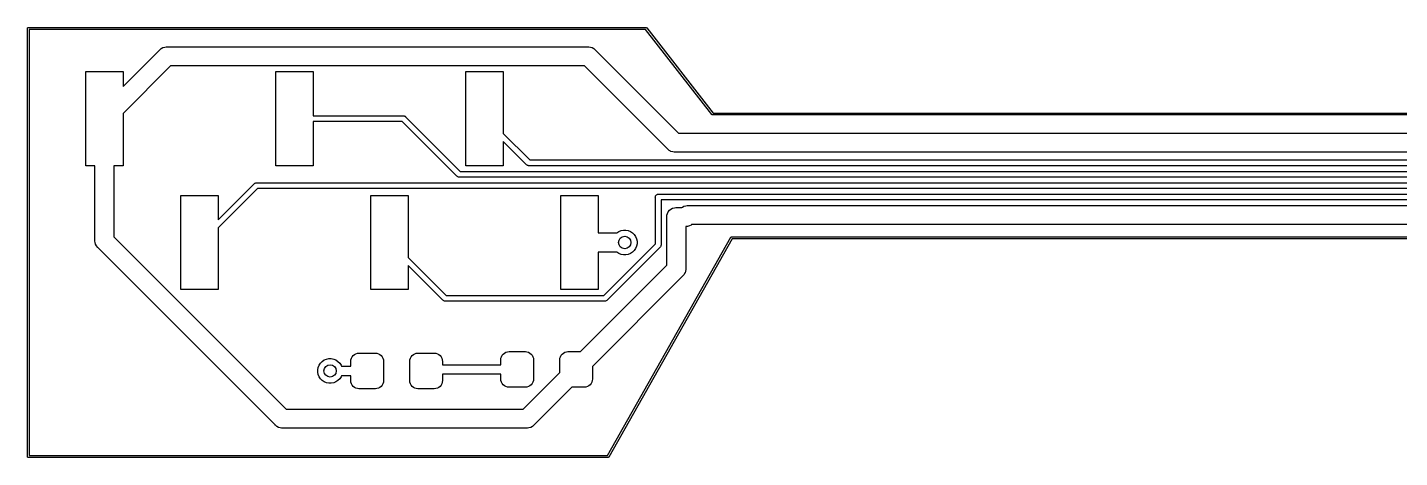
# Model space of a CAD drawing. Extents: x 3.73 to 8.73, y -2.84 to -2.2.
# Drawn here: x 3.729 to 5.173, y -2.841 to -2.389 of the extents above; entities that cross this region are included whole.
import ezdxf

# ---------------------------------------------------------------- set-up
doc = ezdxf.new("R2010")
doc.units = 0
doc.header["$MEASUREMENT"] = 0
doc.layers.add('BLACK', color=7, linetype='CONTINUOUS')

msp = doc.modelspace()

# ---------------------------------------------------------------- linework, layer by layer
at = {"layer": 'BLACK', "linetype": 'CONTINUOUS'}
for p, q in [((3.72901, -2.39), (3.72903, -2.38981)), ((3.72902, -2.39005), (3.72901, -2.39)), ((3.72902, -2.83995), (3.72902, -2.39005)), ((3.72903, -2.38981), (3.72909, -2.38962)), ((3.72909, -2.38962), (3.72918, -2.38945)), ((3.72918, -2.38945), (3.7293, -2.3893)), ((3.7293, -2.3893), (3.72945, -2.38918)), ((3.72945, -2.38918), (3.72962, -2.38909)), ((3.72962, -2.38909), (3.72981, -2.38903)), ((3.72981, -2.38903), (3.72995, -2.38902)), ((3.72995, -2.38902), (3.73, -2.38901)), ((3.73, -2.38901), (3.73005, -2.38902)), ((3.73005, -2.38902), (4.37992, -2.38902)), ((4.37952, -2.39098), (3.73098, -2.39098)), ((3.73098, -2.39098), (3.73098, -2.83902)), ((4.44917, -2.48054), (4.37952, -2.39098)), ((4.37992, -2.38902), (4.37993, -2.38901)), ((4.37993, -2.38901), (4.38001, -2.38902)), ((4.38001, -2.38902), (4.38005, -2.38902)), ((4.38005, -2.38902), (4.38006, -2.38902)), ((4.38006, -2.38902), (4.38012, -2.38902)), ((4.38012, -2.38902), (4.38016, -2.38903)), ((4.38016, -2.38903), (4.38019, -2.38903)), ((4.38019, -2.38903), (4.38025, -2.38905)), ((4.38025, -2.38905), (4.38031, -2.38906)), ((4.38031, -2.38906), (4.38034, -2.38908)), ((4.38034, -2.38908), (4.38038, -2.38909)), ((4.38038, -2.38909), (4.38043, -2.38912)), ((4.38043, -2.38912), (4.38049, -2.38914)), ((4.38049, -2.38914), (4.38052, -2.38916)), ((4.38052, -2.38916), (4.38055, -2.38918)), ((4.38055, -2.38918), (4.3806, -2.38922)), ((4.3806, -2.38922), (4.38065, -2.38925)), ((4.38065, -2.38925), (4.38067, -2.38928)), ((4.38067, -2.38928), (4.3807, -2.3893)), ((4.3807, -2.3893), (4.38074, -2.38935)), ((4.38074, -2.38935), (4.38075, -2.38936)), ((4.38075, -2.38936), (4.38077, -2.38939)), ((4.38077, -2.38939), (4.38082, -2.38945)), ((4.38082, -2.38945), (4.38083, -2.38946)), ((4.38083, -2.38946), (4.45048, -2.47902)), ((3.86869, -2.41201), (3.86983, -2.41108)), ((3.86983, -2.41108), (3.87156, -2.41015)), ((3.87156, -2.41015), (3.87157, -2.41015)), ((3.87157, -2.41015), (3.87345, -2.40958)), ((3.87345, -2.40958), (3.87492, -2.40943)), ((3.87492, -2.40943), (3.87541, -2.40938)), ((3.87492, -2.40943), (3.87492, -2.40943)), ((3.87541, -2.40938), (3.8759, -2.40943)), ((3.8759, -2.40943), (4.31894, -2.40943)), ((4.31894, -2.40943), (4.31943, -2.40938)), ((4.31943, -2.40938), (4.31992, -2.40943)), ((4.31992, -2.40943), (4.31992, -2.40943)), ((4.31992, -2.40943), (4.32139, -2.40958)), ((4.32139, -2.40958), (4.32328, -2.41015)), ((4.32328, -2.41015), (4.32502, -2.41108)), ((4.32502, -2.41108), (4.32537, -2.41137)), ((3.82969, -2.45102), (3.86799, -2.41271)), ((3.86799, -2.41271), (3.8683, -2.41233)), ((3.8683, -2.41233), (3.86869, -2.41202)), ((3.86869, -2.41202), (3.86869, -2.41201)), ((4.32537, -2.41137), (4.32616, -2.41201)), ((4.32616, -2.41201), (4.32616, -2.41201)), ((4.32616, -2.41201), (4.32654, -2.41233)), ((4.32654, -2.41233), (4.32685, -2.41271)), ((4.32685, -2.41271), (4.41414, -2.5)), ((3.79031, -2.53425), (3.79031, -2.43543)), ((3.79031, -2.43543), (3.82969, -2.43543)), ((3.87955, -2.42943), (3.82969, -2.4793)), ((3.82969, -2.43543), (3.82969, -2.45102)), ((4.31529, -2.42943), (3.87955, -2.42943)), ((3.99031, -2.53425), (3.99031, -2.43543)), ((3.99031, -2.43543), (4.02969, -2.43543)), ((4.02969, -2.43543), (4.02969, -2.48184)), ((4.19031, -2.53425), (4.19031, -2.43543)), ((4.19031, -2.43543), (4.22969, -2.43543)), ((4.22969, -2.43543), (4.22969, -2.50028)), ((4.40258, -2.51672), (4.31529, -2.42943)), ((3.82969, -2.4793), (3.82969, -2.53425)), ((4.02969, -2.48184), (4.12456, -2.48184)), ((4.12456, -2.48184), (4.12471, -2.48183)), ((4.12471, -2.48183), (4.12485, -2.48184)), ((4.12485, -2.48184), (4.12485, -2.48184)), ((4.12485, -2.48184), (4.12529, -2.48189)), ((4.12529, -2.48189), (4.12586, -2.48206)), ((4.12586, -2.48206), (4.12638, -2.48234)), ((4.12638, -2.48234), (4.12684, -2.48271)), ((4.12684, -2.48271), (4.12693, -2.48283)), ((4.12693, -2.48283), (4.18436, -2.54025)), ((4.44918, -2.48055), (4.44917, -2.48054)), ((4.44923, -2.48061), (4.44918, -2.48055)), ((4.44925, -2.48064), (4.44923, -2.48061)), ((4.44926, -2.48065), (4.44925, -2.48064)), ((4.4493, -2.4807), (4.44926, -2.48065)), ((4.44933, -2.48072), (4.4493, -2.4807)), ((4.44935, -2.48075), (4.44933, -2.48072)), ((4.4494, -2.48078), (4.44935, -2.48075)), ((4.44945, -2.48082), (4.4494, -2.48078)), ((4.44948, -2.48084), (4.44945, -2.48082)), ((4.44951, -2.48086), (4.44948, -2.48084)), ((4.44957, -2.48088), (4.44951, -2.48086)), ((4.44962, -2.48091), (4.44957, -2.48088)), ((4.44966, -2.48092), (4.44962, -2.48091)), ((4.44969, -2.48094), (4.44966, -2.48092)), ((4.44975, -2.48095), (4.44969, -2.48094)), ((4.44981, -2.48097), (4.44975, -2.48095)), ((4.44984, -2.48097), (4.44981, -2.48097)), ((4.44988, -2.48098), (4.44984, -2.48097)), ((4.44994, -2.48098), (4.44988, -2.48098)), ((4.44995, -2.48098), (4.44994, -2.48098)), ((4.44999, -2.48098), (4.44995, -2.48098)), ((4.45007, -2.48099), (4.44999, -2.48098)), ((4.45008, -2.48098), (4.45007, -2.48099)), ((5.24997, -2.48098), (4.45008, -2.48098)), ((4.45048, -2.47902), (5.24945, -2.47902)), ((4.12346, -2.48784), (4.02969, -2.48784)), ((4.02969, -2.48784), (4.02969, -2.53425)), ((4.18089, -2.54527), (4.12346, -2.48784)), ((4.22969, -2.50028), (4.25765, -2.52825)), ((4.25418, -2.53327), (4.22969, -2.50877)), ((4.22969, -2.50877), (4.22969, -2.53425)), ((4.41414, -2.5), (5.43, -2.5)), ((4.40289, -2.51711), (4.40258, -2.51672)), ((4.40328, -2.51742), (4.40289, -2.51711)), ((4.40442, -2.51835), (4.40328, -2.51742)), ((4.40328, -2.51742), (4.40328, -2.51742)), ((4.40585, -2.51912), (4.40442, -2.51835)), ((4.40615, -2.51928), (4.40585, -2.51912)), ((4.40804, -2.51986), (4.40615, -2.51928)), ((4.40951, -2.52), (4.40804, -2.51986)), ((4.41, -2.52005), (4.40951, -2.52)), ((4.40951, -2.52), (4.40951, -2.52)), ((4.41049, -2.52), (4.41, -2.52005)), ((5.43951, -2.52), (4.41049, -2.52)), ((3.8, -2.53425), (3.79031, -2.53425)), ((3.8, -2.61256), (3.8, -2.53425)), ((3.82969, -2.53425), (3.82, -2.53425)), ((3.82, -2.53425), (3.82, -2.60891)), ((4.02969, -2.53425), (3.99031, -2.53425)), ((4.18436, -2.54025), (5.61317, -2.54025)), ((4.22969, -2.53425), (4.19031, -2.53425)), ((4.25428, -2.53338), (4.25418, -2.53327)), ((4.25473, -2.53376), (4.25428, -2.53338)), ((4.25526, -2.53404), (4.25473, -2.53376)), ((4.25582, -2.53421), (4.25526, -2.53404)), ((4.25626, -2.53425), (4.25582, -2.53421)), ((4.25641, -2.53427), (4.25626, -2.53425)), ((4.25626, -2.53425), (4.25626, -2.53425)), ((4.25656, -2.53425), (4.25641, -2.53427)), ((5.57106, -2.53425), (4.25656, -2.53425)), ((4.25765, -2.52825), (5.56997, -2.52825)), ((3.92969, -2.59123), (3.96768, -2.55324)), ((3.96768, -2.55324), (3.96777, -2.55312)), ((3.96777, -2.55312), (3.96823, -2.55275)), ((3.96823, -2.55275), (3.96875, -2.55247)), ((3.96875, -2.55247), (3.96932, -2.5523)), ((3.96932, -2.5523), (3.96976, -2.55225)), ((3.96976, -2.55225), (3.96991, -2.55224)), ((3.96991, -2.55224), (3.97005, -2.55225)), ((3.97005, -2.55225), (5.61814, -2.55225)), ((4.18098, -2.54538), (4.18089, -2.54527)), ((4.18144, -2.54576), (4.18098, -2.54538)), ((4.18196, -2.54604), (4.18144, -2.54576)), ((4.18253, -2.54621), (4.18196, -2.54604)), ((4.18311, -2.54627), (4.18253, -2.54621)), ((4.18253, -2.54621), (4.18253, -2.54621)), ((4.18326, -2.54625), (4.18311, -2.54627)), ((5.61427, -2.54625), (4.18326, -2.54625)), ((3.89031, -2.66457), (3.89031, -2.56575)), ((3.89031, -2.56575), (3.92969, -2.56575)), ((3.97115, -2.55825), (3.92969, -2.59972)), ((3.92969, -2.56575), (3.92969, -2.59123)), ((5.61924, -2.55825), (3.97115, -2.55825)), ((4.09031, -2.66457), (4.09031, -2.56575)), ((4.09031, -2.56575), (4.12969, -2.56575)), ((4.12969, -2.56575), (4.12969, -2.6306)), ((4.29031, -2.66457), (4.29031, -2.56575)), ((4.29031, -2.56575), (4.32969, -2.56575)), ((4.32969, -2.56575), (4.32969, -2.605)), ((4.38973, -2.56725), (4.38979, -2.56666)), ((4.38975, -2.5674), (4.38973, -2.56725)), ((4.38975, -2.61646), (4.38975, -2.5674)), ((4.38979, -2.56666), (4.38996, -2.5661)), ((4.38996, -2.5661), (4.39024, -2.56558)), ((4.39024, -2.56558), (4.39062, -2.56512)), ((4.39062, -2.56512), (4.39107, -2.56475)), ((4.39107, -2.56475), (4.39159, -2.56447)), ((4.39159, -2.56447), (4.39216, -2.5643)), ((4.39216, -2.5643), (4.3926, -2.56425)), ((4.3926, -2.56425), (4.39275, -2.56424)), ((4.39275, -2.56424), (4.39289, -2.56425)), ((4.39289, -2.56425), (5.62311, -2.56425)), ((5.62421, -2.57025), (4.39575, -2.57025)), ((4.39575, -2.57025), (4.39575, -2.61756)), ((4.40189, -2.58629), (4.40246, -2.58441)), ((4.40246, -2.58441), (4.40339, -2.58267)), ((4.40339, -2.58267), (4.40464, -2.58115)), ((4.40464, -2.58115), (4.40617, -2.5799)), ((4.40617, -2.5799), (4.4079, -2.57897)), ((4.4079, -2.57897), (4.40979, -2.5784)), ((4.40979, -2.5784), (4.41126, -2.57825)), ((4.41126, -2.57825), (4.41175, -2.5782)), ((4.41126, -2.57825), (4.41126, -2.57825)), ((4.41175, -2.5782), (4.41224, -2.57825)), ((4.41224, -2.57825), (4.41773, -2.57825)), ((4.41773, -2.57825), (4.41816, -2.5779)), ((4.41816, -2.5779), (4.4199, -2.57697)), ((4.4199, -2.57697), (4.42179, -2.5764)), ((4.42179, -2.5764), (4.42326, -2.57625)), ((4.42326, -2.57625), (4.42375, -2.5762)), ((4.42326, -2.57625), (4.42326, -2.57625)), ((4.42375, -2.5762), (4.42424, -2.57625)), ((4.42424, -2.57625), (5.57034, -2.57625)), ((4.4017, -2.58825), (4.40189, -2.58629)), ((4.40175, -2.58874), (4.4017, -2.58825)), ((4.40175, -2.63891), (4.40175, -2.58874)), ((4.42224, -2.59825), (4.42175, -2.5983)), ((4.42175, -2.5983), (4.42175, -2.64257)), ((4.42371, -2.59811), (4.42224, -2.59825)), ((4.42224, -2.59825), (4.42224, -2.59825)), ((4.42559, -2.59754), (4.42371, -2.59811)), ((4.42733, -2.59661), (4.42559, -2.59754)), ((4.42776, -2.59625), (4.42733, -2.59661)), ((5.56669, -2.59625), (4.42776, -2.59625)), ((3.79995, -2.61305), (3.8, -2.61256)), ((3.8, -2.61354), (3.79995, -2.61305)), ((3.82, -2.60891), (4.00109, -2.79)), ((3.92969, -2.59972), (3.92969, -2.66457)), ((4.32969, -2.605), (4.34912, -2.605)), ((4.33943, -2.83902), (4.46914, -2.60953)), ((4.47057, -2.61098), (4.34086, -2.84047)), ((4.34912, -2.605), (4.34921, -2.6049)), ((4.34921, -2.6049), (4.35134, -2.60348)), ((4.35134, -2.60348), (4.35371, -2.6025)), ((4.35371, -2.6025), (4.35622, -2.602)), ((4.35622, -2.602), (4.35878, -2.602)), ((4.35878, -2.602), (4.36129, -2.6025)), ((4.36129, -2.6025), (4.36366, -2.60348)), ((4.36366, -2.60348), (4.36579, -2.6049)), ((4.36579, -2.6049), (4.3676, -2.60671)), ((4.3676, -2.60671), (4.36902, -2.60884)), ((4.36902, -2.60884), (4.37, -2.61121)), ((4.37, -2.61121), (4.3705, -2.61372)), ((4.46914, -2.60953), (4.46918, -2.60945)), ((4.46918, -2.60945), (4.46922, -2.6094)), ((4.46922, -2.6094), (4.46925, -2.60935)), ((4.46925, -2.60935), (4.46928, -2.60933)), ((4.46928, -2.60933), (4.4693, -2.6093)), ((4.4693, -2.6093), (4.46935, -2.60926)), ((4.46935, -2.60926), (4.46939, -2.60922)), ((4.46939, -2.60922), (4.46942, -2.6092)), ((4.46942, -2.6092), (4.46945, -2.60918)), ((4.46945, -2.60918), (4.4695, -2.60915)), ((4.4695, -2.60915), (4.46955, -2.60912)), ((4.46955, -2.60912), (4.46959, -2.6091)), ((4.46959, -2.6091), (4.46962, -2.60909)), ((4.46962, -2.60909), (4.46968, -2.60907)), ((4.46968, -2.60907), (4.46974, -2.60905)), ((4.46974, -2.60905), (4.46977, -2.60904)), ((4.46977, -2.60904), (4.46981, -2.60903)), ((4.46981, -2.60903), (4.46987, -2.60902)), ((4.46987, -2.60902), (4.46993, -2.60901)), ((4.46993, -2.60901), (4.47001, -2.60902)), ((4.47001, -2.60902), (5.25998, -2.60902)), ((5.25967, -2.61098), (4.47057, -2.61098)), ((3.80014, -2.61492), (3.8, -2.61354)), ((3.8, -2.61354), (3.8, -2.61354)), ((3.80014, -2.61501), (3.80014, -2.61492)), ((3.80072, -2.6169), (3.80014, -2.61501)), ((3.80165, -2.61863), (3.80072, -2.6169)), ((3.80258, -2.61978), (3.80165, -2.61863)), ((3.80289, -2.62016), (3.80258, -2.61978)), ((3.80258, -2.61978), (3.80258, -2.61978)), ((3.80328, -2.62047), (3.80289, -2.62016)), ((3.98953, -2.80672), (3.80328, -2.62047)), ((4.34912, -2.625), (4.32969, -2.625)), ((4.32969, -2.625), (4.32969, -2.66457)), ((4.33564, -2.67057), (4.38975, -2.61646)), ((4.39476, -2.61993), (4.33911, -2.67558)), ((4.34921, -2.6251), (4.34912, -2.625)), ((4.35134, -2.62652), (4.34921, -2.6251)), ((4.35371, -2.6275), (4.35134, -2.62652)), ((4.35622, -2.628), (4.35371, -2.6275)), ((4.36129, -2.6275), (4.35878, -2.628)), ((4.36366, -2.62652), (4.36129, -2.6275)), ((4.36579, -2.6251), (4.36366, -2.62652)), ((4.3676, -2.62329), (4.36579, -2.6251)), ((4.36902, -2.62116), (4.3676, -2.62329)), ((4.37, -2.61879), (4.36902, -2.62116)), ((4.3705, -2.61628), (4.37, -2.61879)), ((4.3705, -2.61372), (4.3705, -2.61628)), ((4.39488, -2.61984), (4.39476, -2.61993)), ((4.39525, -2.61938), (4.39488, -2.61984)), ((4.39553, -2.61886), (4.39525, -2.61938)), ((4.3957, -2.61829), (4.39553, -2.61886)), ((4.39575, -2.61785), (4.3957, -2.61829)), ((4.39575, -2.61756), (4.39576, -2.6177)), ((4.39576, -2.6177), (4.39575, -2.61785)), ((4.12969, -2.6306), (4.16965, -2.67057)), ((4.16618, -2.67558), (4.12969, -2.63909)), ((4.12969, -2.63909), (4.12969, -2.66457)), ((4.31094, -2.72972), (4.40175, -2.63891)), ((4.35878, -2.628), (4.35622, -2.628)), ((4.41847, -2.65047), (4.3236, -2.74534)), ((4.41885, -2.65016), (4.41847, -2.65047)), ((4.41917, -2.64978), (4.41885, -2.65016)), ((4.4201, -2.64864), (4.41917, -2.64978)), ((4.41917, -2.64978), (4.41917, -2.64978)), ((4.42095, -2.64705), (4.4201, -2.64864)), ((4.42103, -2.6469), (4.42095, -2.64705)), ((4.4216, -2.64502), (4.42103, -2.6469)), ((4.42175, -2.64355), (4.4216, -2.64502)), ((4.42175, -2.64257), (4.4218, -2.64306)), ((4.4218, -2.64306), (4.42175, -2.64355)), ((4.42175, -2.64355), (4.42175, -2.64355)), ((3.92969, -2.66457), (3.89031, -2.66457)), ((4.12969, -2.66457), (4.09031, -2.66457)), ((4.16965, -2.67057), (4.33564, -2.67057)), ((4.32969, -2.66457), (4.29031, -2.66457)), ((4.16628, -2.6757), (4.16618, -2.67558)), ((4.16673, -2.67607), (4.16628, -2.6757)), ((4.16726, -2.67635), (4.16673, -2.67607)), ((4.16782, -2.67652), (4.16726, -2.67635)), ((4.16841, -2.67658), (4.16782, -2.67652)), ((4.16782, -2.67652), (4.16782, -2.67652)), ((4.16856, -2.67657), (4.16841, -2.67658)), ((4.33674, -2.67657), (4.16856, -2.67657)), ((4.33689, -2.67658), (4.33674, -2.67657)), ((4.33703, -2.67657), (4.33689, -2.67658)), ((4.33747, -2.67652), (4.33703, -2.67657)), ((4.33703, -2.67657), (4.33703, -2.67657)), ((4.33804, -2.67635), (4.33747, -2.67652)), ((4.33856, -2.67607), (4.33804, -2.67635)), ((4.33902, -2.6757), (4.33856, -2.67607)), ((4.33911, -2.67558), (4.33902, -2.6757)), ((4.03598, -2.74384), (4.0374, -2.74171)), ((4.0374, -2.74171), (4.03921, -2.7399)), ((4.03921, -2.7399), (4.04134, -2.73848)), ((4.04134, -2.73848), (4.04371, -2.7375)), ((4.04371, -2.7375), (4.04622, -2.737)), ((4.04622, -2.737), (4.04878, -2.737)), ((4.04878, -2.737), (4.05129, -2.7375)), ((4.05129, -2.7375), (4.05366, -2.73848)), ((4.05366, -2.73848), (4.05579, -2.7399)), ((4.05579, -2.7399), (4.0576, -2.74171)), ((4.0576, -2.74171), (4.05902, -2.74384)), ((4.06927, -2.73991), (4.06944, -2.73823)), ((4.06927, -2.745), (4.06927, -2.73991)), ((4.06944, -2.73823), (4.06993, -2.73662)), ((4.06993, -2.73662), (4.07072, -2.73513)), ((4.07072, -2.73513), (4.07179, -2.73382)), ((4.07179, -2.73382), (4.0731, -2.73275)), ((4.0731, -2.73275), (4.07459, -2.73195)), ((4.07459, -2.73195), (4.0762, -2.73146)), ((4.0762, -2.73146), (4.07788, -2.7313)), ((4.07788, -2.7313), (4.09511, -2.7313)), ((4.09511, -2.7313), (4.09679, -2.73146)), ((4.09679, -2.73146), (4.0984, -2.73195)), ((4.0984, -2.73195), (4.09989, -2.73275)), ((4.09989, -2.73275), (4.1012, -2.73382)), ((4.1012, -2.73382), (4.10227, -2.73513)), ((4.10227, -2.73513), (4.10306, -2.73662)), ((4.10306, -2.73662), (4.10356, -2.73823)), ((4.10356, -2.73823), (4.10372, -2.73991)), ((4.10372, -2.73991), (4.10372, -2.76009)), ((4.13128, -2.73991), (4.13145, -2.73823)), ((4.13128, -2.76009), (4.13128, -2.73991)), ((4.13145, -2.73823), (4.13194, -2.73662)), ((4.13194, -2.73662), (4.13273, -2.73513)), ((4.13273, -2.73513), (4.1338, -2.73382)), ((4.1338, -2.73382), (4.13511, -2.73275)), ((4.13511, -2.73275), (4.1366, -2.73195)), ((4.1366, -2.73195), (4.13821, -2.73146)), ((4.13821, -2.73146), (4.13989, -2.7313)), ((4.13989, -2.7313), (4.15712, -2.7313)), ((4.15712, -2.7313), (4.1588, -2.73146)), ((4.1588, -2.73146), (4.16041, -2.73195)), ((4.16041, -2.73195), (4.1619, -2.73275)), ((4.1619, -2.73275), (4.16321, -2.73382)), ((4.16321, -2.73382), (4.16428, -2.73513)), ((4.16428, -2.73513), (4.16507, -2.73662)), ((4.16507, -2.73662), (4.16556, -2.73823)), ((4.16556, -2.73823), (4.16573, -2.73991)), ((4.16573, -2.73991), (4.16573, -2.74343)), ((4.22715, -2.73834), (4.22731, -2.73666)), ((4.22715, -2.74343), (4.22715, -2.73834)), ((4.22731, -2.73666), (4.2278, -2.73504)), ((4.2278, -2.73504), (4.2286, -2.73355)), ((4.2286, -2.73355), (4.22967, -2.73225)), ((4.22967, -2.73225), (4.23097, -2.73118)), ((4.23097, -2.73118), (4.23246, -2.73038)), ((4.23246, -2.73038), (4.23408, -2.72989)), ((4.23408, -2.72989), (4.23576, -2.72972)), ((4.23576, -2.72972), (4.25298, -2.72972)), ((4.25298, -2.72972), (4.25466, -2.72989)), ((4.25466, -2.72989), (4.25628, -2.73038)), ((4.25628, -2.73038), (4.25777, -2.73118)), ((4.25777, -2.73118), (4.25907, -2.73225)), ((4.25907, -2.73225), (4.26014, -2.73355)), ((4.26014, -2.73355), (4.26094, -2.73504)), ((4.26094, -2.73504), (4.26143, -2.73666)), ((4.26143, -2.73666), (4.26159, -2.73834)), ((4.26159, -2.73834), (4.26159, -2.75851)), ((4.28915, -2.73834), (4.28932, -2.73666)), ((4.28915, -2.75151), (4.28915, -2.73834)), ((4.28932, -2.73666), (4.28981, -2.73504)), ((4.28981, -2.73504), (4.2906, -2.73355)), ((4.2906, -2.73355), (4.29168, -2.73225)), ((4.29168, -2.73225), (4.29298, -2.73118)), ((4.29298, -2.73118), (4.29447, -2.73038)), ((4.29447, -2.73038), (4.29609, -2.72989)), ((4.29609, -2.72989), (4.29777, -2.72972)), ((4.29777, -2.72972), (4.31094, -2.72972)), ((4.0345, -2.74872), (4.035, -2.74621)), ((4.0345, -2.75128), (4.0345, -2.74872)), ((4.035, -2.75379), (4.0345, -2.75128)), ((4.035, -2.74621), (4.03598, -2.74384)), ((4.03598, -2.75616), (4.035, -2.75379)), ((4.0374, -2.75829), (4.03598, -2.75616)), ((4.05902, -2.75616), (4.0576, -2.75829)), ((4.05902, -2.74384), (4.0595, -2.745)), ((4.0595, -2.755), (4.05902, -2.75616)), ((4.0595, -2.745), (4.06927, -2.745)), ((4.06927, -2.755), (4.0595, -2.755)), ((4.06927, -2.76009), (4.06927, -2.755)), ((4.16573, -2.74343), (4.22715, -2.74343)), ((4.22715, -2.75343), (4.16573, -2.75343)), ((4.16573, -2.75343), (4.16573, -2.76009)), ((4.22715, -2.75851), (4.22715, -2.75343)), ((4.25066, -2.79), (4.28915, -2.75151)), ((4.3236, -2.74534), (4.3236, -2.75851)), ((4.03921, -2.7601), (4.0374, -2.75829)), ((4.04134, -2.76152), (4.03921, -2.7601)), ((4.04371, -2.7625), (4.04134, -2.76152)), ((4.04622, -2.763), (4.04371, -2.7625)), ((4.04878, -2.763), (4.04622, -2.763)), ((4.05129, -2.7625), (4.04878, -2.763)), ((4.05366, -2.76152), (4.05129, -2.7625)), ((4.05579, -2.7601), (4.05366, -2.76152)), ((4.0576, -2.75829), (4.05579, -2.7601)), ((4.06944, -2.76177), (4.06927, -2.76009)), ((4.06993, -2.76338), (4.06944, -2.76177)), ((4.07072, -2.76487), (4.06993, -2.76338)), ((4.07179, -2.76618), (4.07072, -2.76487)), ((4.0731, -2.76725), (4.07179, -2.76618)), ((4.07459, -2.76805), (4.0731, -2.76725)), ((4.0762, -2.76854), (4.07459, -2.76805)), ((4.07788, -2.7687), (4.0762, -2.76854)), ((4.09511, -2.7687), (4.07788, -2.7687)), ((4.09679, -2.76854), (4.09511, -2.7687)), ((4.0984, -2.76805), (4.09679, -2.76854)), ((4.09989, -2.76725), (4.0984, -2.76805)), ((4.1012, -2.76618), (4.09989, -2.76725)), ((4.10227, -2.76487), (4.1012, -2.76618)), ((4.10306, -2.76338), (4.10227, -2.76487)), ((4.10356, -2.76177), (4.10306, -2.76338)), ((4.10372, -2.76009), (4.10356, -2.76177)), ((4.13145, -2.76177), (4.13128, -2.76009)), ((4.13194, -2.76338), (4.13145, -2.76177)), ((4.13273, -2.76487), (4.13194, -2.76338)), ((4.1338, -2.76618), (4.13273, -2.76487)), ((4.13511, -2.76725), (4.1338, -2.76618)), ((4.1366, -2.76805), (4.13511, -2.76725)), ((4.13821, -2.76854), (4.1366, -2.76805)), ((4.13989, -2.7687), (4.13821, -2.76854)), ((4.15712, -2.7687), (4.13989, -2.7687)), ((4.1588, -2.76854), (4.15712, -2.7687)), ((4.16041, -2.76805), (4.1588, -2.76854)), ((4.1619, -2.76725), (4.16041, -2.76805)), ((4.16321, -2.76618), (4.1619, -2.76725)), ((4.16428, -2.76487), (4.16321, -2.76618)), ((4.16507, -2.76338), (4.16428, -2.76487)), ((4.16556, -2.76177), (4.16507, -2.76338)), ((4.16573, -2.76009), (4.16556, -2.76177)), ((4.22731, -2.76019), (4.22715, -2.75851)), ((4.2278, -2.76181), (4.22731, -2.76019)), ((4.2286, -2.7633), (4.2278, -2.76181)), ((4.22967, -2.7646), (4.2286, -2.7633)), ((4.23097, -2.76567), (4.22967, -2.7646)), ((4.23246, -2.76647), (4.23097, -2.76567)), ((4.23408, -2.76696), (4.23246, -2.76647)), ((4.23576, -2.76713), (4.23408, -2.76696)), ((4.25298, -2.76713), (4.23576, -2.76713)), ((4.25466, -2.76696), (4.25298, -2.76713)), ((4.25628, -2.76647), (4.25466, -2.76696)), ((4.25777, -2.76567), (4.25628, -2.76647)), ((4.25907, -2.7646), (4.25777, -2.76567)), ((4.26014, -2.7633), (4.25907, -2.7646)), ((4.26094, -2.76181), (4.26014, -2.7633)), ((4.26143, -2.76019), (4.26094, -2.76181)), ((4.26159, -2.75851), (4.26143, -2.76019)), ((4.30182, -2.76713), (4.26222, -2.80672)), ((4.31499, -2.76713), (4.30182, -2.76713)), ((4.31667, -2.76696), (4.31499, -2.76713)), ((4.31829, -2.76647), (4.31667, -2.76696)), ((4.31977, -2.76567), (4.31829, -2.76647)), ((4.32108, -2.7646), (4.31977, -2.76567)), ((4.32215, -2.7633), (4.32108, -2.7646)), ((4.32295, -2.76181), (4.32215, -2.7633)), ((4.32344, -2.76019), (4.32295, -2.76181)), ((4.3236, -2.75851), (4.32344, -2.76019)), ((4.00109, -2.79), (4.25066, -2.79)), ((3.98984, -2.80711), (3.98953, -2.80672)), ((3.99022, -2.80742), (3.98984, -2.80711)), ((3.99136, -2.80835), (3.99022, -2.80742)), ((3.99022, -2.80742), (3.99022, -2.80742)), ((3.99137, -2.80835), (3.99136, -2.80835)), ((3.9931, -2.80928), (3.99137, -2.80835)), ((3.99499, -2.80986), (3.9931, -2.80928)), ((3.99646, -2.81), (3.99499, -2.80986)), ((3.99695, -2.81005), (3.99646, -2.81)), ((3.99646, -2.81), (3.99646, -2.81)), ((3.99744, -2.81), (3.99695, -2.81005)), ((4.25431, -2.81), (3.99744, -2.81)), ((4.2548, -2.81005), (4.25431, -2.81)), ((4.25529, -2.81), (4.2548, -2.81005)), ((4.25676, -2.80986), (4.25529, -2.81)), ((4.25529, -2.81), (4.25529, -2.81)), ((4.25865, -2.80928), (4.25676, -2.80986)), ((4.26039, -2.80835), (4.25865, -2.80928)), ((4.26104, -2.80782), (4.26039, -2.80835)), ((4.26153, -2.80742), (4.26104, -2.80782)), ((4.26191, -2.80711), (4.26153, -2.80742)), ((4.26153, -2.80742), (4.26153, -2.80742)), ((4.26222, -2.80672), (4.26191, -2.80711)), ((3.72901, -2.84), (3.72902, -2.83995)), ((3.72903, -2.84019), (3.72901, -2.84)), ((3.72909, -2.84038), (3.72903, -2.84019)), ((3.72918, -2.84055), (3.72909, -2.84038)), ((3.7293, -2.8407), (3.72918, -2.84055)), ((3.72945, -2.84082), (3.7293, -2.8407)), ((3.72962, -2.84091), (3.72945, -2.84082)), ((3.72981, -2.84097), (3.72962, -2.84091)), ((3.72995, -2.84098), (3.72981, -2.84097)), ((3.73, -2.84099), (3.72995, -2.84098)), ((3.72995, -2.84098), (3.72995, -2.84098)), ((3.73005, -2.84098), (3.73, -2.84099)), ((4.33999, -2.84098), (3.73005, -2.84098)), ((3.73098, -2.83902), (4.33943, -2.83902)), ((4.34007, -2.84099), (4.33999, -2.84098)), ((4.34013, -2.84098), (4.34007, -2.84099)), ((4.34019, -2.84097), (4.34013, -2.84098)), ((4.34023, -2.84096), (4.34019, -2.84097)), ((4.34026, -2.84095), (4.34023, -2.84096)), ((4.34032, -2.84093), (4.34026, -2.84095)), ((4.34038, -2.84091), (4.34032, -2.84093)), ((4.34041, -2.8409), (4.34038, -2.84091)), ((4.34045, -2.84088), (4.34041, -2.8409)), ((4.3405, -2.84085), (4.34045, -2.84088)), ((4.34055, -2.84082), (4.3405, -2.84085)), ((4.34058, -2.8408), (4.34055, -2.84082)), ((4.34061, -2.84078), (4.34058, -2.8408)), ((4.34065, -2.84074), (4.34061, -2.84078)), ((4.3407, -2.8407), (4.34065, -2.84074)), ((4.34072, -2.84067), (4.3407, -2.8407)), ((4.34075, -2.84065), (4.34072, -2.84067)), ((4.34078, -2.8406), (4.34075, -2.84065)), ((4.34082, -2.84055), (4.34078, -2.8406)), ((4.34086, -2.84047), (4.34082, -2.84055))]:
    msp.add_line(p, q, dxfattribs=at)
at = {"layer": 'BLACK'}
for centre in [(4.3575, -2.615), (4.0475, -2.75)]:
    msp.add_circle(centre, 0.0065, dxfattribs=at)

doc.saveas('drawing.dxf')
